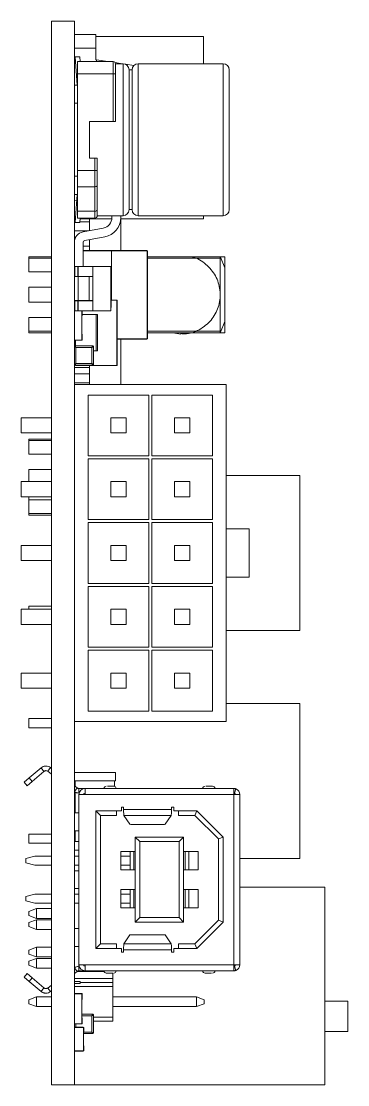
# Model space of a CAD drawing. Header units: millimetres. Extents: x -37 to 256, y 6 to 200.
# Drawn here: x 214.84 to 225.59, y 66.06 to 101.06 of the extents above; entities that cross this region are included whole.
import ezdxf

# ---------------------------------------------------------------- set-up
doc = ezdxf.new("R2010")
doc.units = ezdxf.units.MM

msp = doc.modelspace()

# ---------------------------------------------------------------- linework, layer by layer
at = {"color": 7, "linetype": 'Continuous', "lineweight": 15}
for p, q in [((216.59, 101.064), (215.84, 101.064)), ((215.84, 101.064), (215.84, 66.064)), ((216.59, 101.064), (216.59, 89.114)), ((216.59, 100.624), (217.29, 100.624)), ((217.29, 100.624), (217.29, 100.174)), ((217.29, 100.564), (220.84, 100.564)), ((220.84, 100.564), (220.84, 99.664)), ((217.29, 100.174), (216.59, 100.174)), ((217.29, 100.174), (217.29, 99.799)), ((216.62, 99.889), (216.77, 99.889)), ((216.684, 98.964), (216.62, 99.889)), ((216.77, 99.889), (216.78, 99.739)), ((217.315, 99.799), (217.29, 99.799)), ((217.315, 99.739), (217.315, 99.799)), ((217.315, 99.799), (217.694, 99.739)), ((216.69, 99.739), (216.69, 99.339)), ((217.865, 99.739), (216.69, 99.739)), ((217.865, 99.339), (217.865, 99.739)), ((217.93, 99.702), (218.167, 99.664)), ((218.19, 99.664), (217.94, 99.664)), ((218.268, 99.648), (218.547, 99.604)), ((218.49, 99.464), (218.39, 99.464)), ((218.39, 99.464), (218.39, 94.864)), ((218.49, 99.464), (218.49, 94.864)), ((221.49, 99.664), (218.69, 99.664)), ((221.691, 99.464), (221.69, 99.464)), ((221.69, 98.761), (221.69, 99.464)), ((221.691, 98.761), (221.691, 99.464)), ((216.69, 96.15), (216.69, 99.339)), ((216.69, 99.339), (217.865, 99.339)), ((217.94, 99.339), (217.865, 99.339)), ((217.865, 99.339), (217.865, 97.764)), ((217.94, 97.764), (217.94, 99.339)), ((216.69, 98.964), (216.59, 98.964)), ((221.69, 98.761), (221.691, 98.761)), ((216.59, 98.364), (216.69, 98.364)), ((217.865, 97.764), (217.09, 97.764)), ((217.09, 97.764), (217.09, 96.564)), ((217.865, 97.764), (217.94, 97.764)), ((217.09, 96.564), (217.265, 96.564)), ((217.265, 96.564), (217.265, 96.15)), ((217.34, 96.564), (217.265, 96.564)), ((217.34, 96.15), (217.34, 96.564)), ((216.69, 95.964), (216.59, 95.964)), ((217.265, 96.15), (216.69, 96.15)), ((216.69, 95.62), (216.69, 96.15)), ((217.265, 95.62), (217.265, 96.15)), ((217.265, 96.15), (217.34, 96.15)), ((216.69, 95.62), (217.265, 95.62)), ((216.69, 94.809), (216.69, 95.62)), ((217.265, 95.62), (217.265, 94.809)), ((217.34, 94.862), (217.34, 95.673)), ((216.59, 95.364), (216.69, 95.364)), ((216.62, 94.439), (216.684, 95.364)), ((216.59, 95.172), (216.67, 95.159)), ((218.39, 94.864), (218.49, 94.864)), ((216.59, 94.564), (216.628, 94.564)), ((217.265, 94.809), (216.69, 94.809)), ((216.69, 94.589), (216.69, 94.809)), ((216.69, 94.589), (217.265, 94.589)), ((216.78, 94.589), (216.77, 94.439)), ((216.779, 94.564), (216.84, 94.564)), ((216.84, 94.564), (216.84, 94.589)), ((217.823, 94.564), (216.84, 94.564)), ((217.09, 94.564), (217.09, 94.464)), ((217.265, 94.589), (217.265, 94.809)), ((217.34, 94.664), (218.19, 94.664)), ((217.825, 94.664), (217.825, 94.601)), ((220.84, 94.564), (218.114, 94.564)), ((218.115, 94.664), (218.115, 94.601)), ((218.115, 94.564), (218.115, 93.524)), ((218.69, 94.664), (221.49, 94.664)), ((220.84, 94.664), (220.84, 94.564)), ((216.59, 94.464), (216.621, 94.464)), ((217.038, 94.164), (216.59, 94.164)), ((216.77, 94.439), (216.62, 94.439)), ((216.772, 94.464), (217.09, 94.464)), ((217.538, 94.256), (216.876, 94.134)), ((217.09, 94.174), (217.09, 94.464)), ((216.59, 93.964), (216.636, 93.964)), ((217.591, 93.971), (216.929, 93.849)), ((217.09, 93.664), (217.09, 93.879)), ((216.88, 93.79), (216.88, 92.994)), ((217.09, 93.664), (216.88, 93.664)), ((216.88, 93.524), (217.81, 93.524)), ((217.808, 93.514), (216.88, 93.514)), ((217.09, 93.664), (217.09, 93.524)), ((217.808, 93.514), (217.808, 92.86)), ((217.81, 93.524), (217.81, 93.514)), ((217.81, 93.524), (218.985, 93.524)), ((218.987, 93.514), (217.812, 93.514)), ((218.987, 93.514), (218.987, 90.614)), ((218.995, 93.514), (218.995, 90.614)), ((215.09, 93.314), (215.84, 93.314)), ((215.09, 93.264), (215.09, 93.314)), ((215.09, 92.814), (215.09, 93.264)), ((218.995, 93.314), (221.389, 93.314)), ((219.002, 93.304), (218.995, 93.304)), ((219.002, 93.304), (219.002, 93.083)), ((221.539, 93.314), (221.389, 93.314)), ((221.389, 90.864), (221.389, 93.264)), ((221.395, 93.3), (221.539, 92.948)), ((221.539, 93.314), (221.539, 92.948)), ((215.09, 92.814), (215.84, 92.814)), ((216.612, 92.994), (216.607, 92.989)), ((216.607, 92.989), (216.607, 92.664)), ((216.608, 92.989), (216.608, 92.664)), ((216.704, 92.989), (216.608, 92.989)), ((216.612, 92.994), (216.708, 92.994)), ((216.704, 92.989), (216.704, 92.664)), ((216.709, 92.994), (217.2, 92.994)), ((217.199, 92.989), (216.709, 92.989)), ((216.709, 92.989), (216.709, 92.664)), ((217.199, 92.989), (217.199, 92.662)), ((217.2, 92.994), (217.2, 92.989)), ((217.2, 92.994), (217.787, 92.994)), ((217.201, 92.989), (217.201, 91.539)), ((217.788, 92.989), (217.201, 92.989)), ((217.788, 92.989), (217.788, 91.539)), ((217.792, 92.989), (217.792, 91.539)), ((217.796, 92.884), (217.792, 92.884)), ((217.796, 92.774), (217.792, 92.774)), ((217.796, 92.884), (217.796, 92.774)), ((217.796, 92.774), (217.796, 91.755)), ((217.81, 92.854), (217.81, 91.889)), ((219.002, 93.083), (218.995, 93.083)), ((219.002, 93.083), (219.002, 91.045)), ((221.539, 92.948), (221.539, 91.18)), ((216.71, 92.664), (216.71, 92.659)), ((216.71, 92.664), (217.08, 92.664)), ((216.71, 91.869), (216.71, 92.659)), ((217.08, 92.659), (216.71, 92.659)), ((217.08, 92.664), (217.08, 92.659)), ((217.08, 92.659), (217.08, 91.869)), ((217.2, 92.659), (217.2, 91.869)), ((215.09, 92.314), (215.84, 92.314)), ((215.09, 92.314), (215.09, 91.814)), ((215.09, 91.814), (215.84, 91.814)), ((216.607, 91.864), (216.607, 91.539)), ((216.608, 91.864), (216.608, 91.539)), ((216.704, 91.864), (216.704, 91.539)), ((216.709, 91.864), (216.709, 91.539)), ((216.71, 91.864), (216.71, 91.869)), ((216.71, 91.869), (217.08, 91.869)), ((217.08, 91.864), (216.71, 91.864)), ((217.08, 91.864), (217.08, 91.869)), ((217.199, 91.866), (217.199, 91.539)), ((217.796, 91.755), (217.792, 91.755)), ((217.99, 91.889), (217.796, 91.889)), ((217.796, 91.755), (217.796, 91.644)), ((217.99, 91.889), (217.99, 89.739)), ((218, 91.889), (217.99, 91.889)), ((218, 91.889), (218, 89.739)), ((216.59, 91.562), (216.592, 91.562)), ((216.59, 91.367), (216.592, 91.367)), ((216.592, 91.564), (216.592, 91.562)), ((216.592, 91.564), (216.608, 91.564)), ((216.592, 91.562), (216.592, 91.367)), ((216.592, 91.364), (216.592, 91.367)), ((216.592, 91.367), (216.595, 91.367)), ((216.597, 91.364), (216.592, 91.364)), ((216.595, 91.367), (216.595, 91.559)), ((216.597, 91.557), (216.595, 91.559)), ((216.597, 91.364), (216.595, 91.367)), ((216.597, 91.557), (216.597, 91.364)), ((216.608, 91.557), (216.597, 91.557)), ((216.597, 91.364), (216.597, 90.764)), ((216.612, 91.534), (216.607, 91.539)), ((216.608, 91.539), (216.704, 91.539)), ((216.708, 91.534), (216.612, 91.534)), ((216.709, 91.539), (217.199, 91.539)), ((217.2, 91.534), (216.709, 91.534)), ((216.832, 91.364), (216.832, 91.534)), ((216.835, 91.367), (216.832, 91.364)), ((216.837, 91.364), (216.832, 91.364)), ((216.832, 90.764), (216.832, 91.364)), ((216.835, 91.367), (216.837, 91.367)), ((216.837, 91.367), (216.84, 91.367)), ((216.837, 91.367), (216.837, 91.364)), ((216.84, 91.534), (216.84, 91.367)), ((217.311, 91.414), (216.84, 91.414)), ((217.2, 91.534), (217.2, 91.539)), ((217.787, 91.534), (217.2, 91.534)), ((217.201, 91.539), (217.788, 91.539)), ((217.311, 90.214), (217.311, 91.414)), ((217.352, 91.414), (217.311, 91.414)), ((217.352, 90.214), (217.352, 91.414)), ((217.792, 91.644), (217.796, 91.644)), ((215.09, 90.864), (215.09, 91.314)), ((215.09, 91.314), (215.84, 91.314)), ((219.002, 91.045), (218.995, 91.045)), ((219.002, 91.045), (219.002, 90.824)), ((221.395, 90.829), (221.539, 91.18)), ((221.539, 91.18), (221.539, 90.814)), ((215.09, 90.814), (215.09, 90.864)), ((215.84, 90.814), (215.09, 90.814)), ((216.592, 90.762), (216.59, 90.762)), ((216.592, 90.764), (216.597, 90.764)), ((216.592, 90.762), (216.592, 90.764)), ((216.595, 90.762), (216.592, 90.762)), ((216.592, 90.762), (216.592, 90.567)), ((216.597, 90.764), (216.595, 90.762)), ((216.595, 90.569), (216.595, 90.762)), ((216.597, 90.764), (216.597, 90.572)), ((216.832, 90.764), (216.837, 90.764)), ((216.832, 90.764), (216.835, 90.762)), ((216.832, 90.572), (216.832, 90.764)), ((216.835, 90.762), (216.835, 90.569)), ((216.837, 90.762), (216.835, 90.762)), ((216.837, 90.764), (216.837, 90.762)), ((216.837, 90.567), (216.837, 90.762)), ((216.84, 90.762), (216.837, 90.762)), ((216.84, 90.762), (216.84, 90.567)), ((218.995, 90.824), (219.002, 90.824)), ((221.389, 90.814), (218.995, 90.814)), ((220.09, 90.764), (219.83, 90.814)), ((220.09, 90.764), (220.09, 90.814)), ((221.389, 90.814), (221.539, 90.814)), ((216.592, 90.567), (216.59, 90.567)), ((216.64, 90.332), (216.59, 90.362)), ((216.592, 90.567), (216.837, 90.567)), ((216.592, 90.567), (216.592, 90.564)), ((216.837, 90.564), (216.592, 90.564)), ((216.597, 90.572), (216.595, 90.569)), ((216.835, 90.569), (216.595, 90.569)), ((216.597, 90.572), (216.832, 90.572)), ((216.61, 90.382), (216.64, 90.332)), ((216.61, 90.382), (217.195, 90.382)), ((216.64, 90.332), (216.64, 89.797)), ((217.165, 90.332), (216.64, 90.332)), ((216.832, 90.572), (216.835, 90.569)), ((216.837, 90.567), (216.837, 90.564)), ((216.837, 90.567), (216.84, 90.567)), ((217.165, 90.332), (217.195, 90.382)), ((217.215, 90.362), (217.165, 90.332)), ((217.165, 89.797), (217.165, 90.332)), ((217.215, 90.362), (217.215, 89.767)), ((218, 90.614), (218.987, 90.614)), ((218.985, 90.604), (218, 90.604)), ((218.115, 90.604), (218.115, 89.114)), ((217.311, 90.214), (217.215, 90.214)), ((217.352, 90.214), (217.311, 90.214)), ((216.59, 89.767), (216.64, 89.797)), ((217.09, 89.664), (216.59, 89.664)), ((216.64, 89.797), (216.61, 89.747)), ((217.195, 89.747), (216.61, 89.747)), ((216.625, 89.739), (216.625, 89.747)), ((216.625, 89.739), (216.665, 89.739)), ((216.64, 89.797), (217.165, 89.797)), ((216.665, 89.747), (216.665, 89.739)), ((217.99, 89.739), (216.665, 89.739)), ((217.09, 89.664), (217.09, 89.739)), ((217.09, 89.664), (217.09, 89.464)), ((217.195, 89.747), (217.165, 89.797)), ((217.165, 89.797), (217.215, 89.767)), ((218, 89.739), (217.99, 89.739)), ((216.59, 89.464), (217.09, 89.464)), ((217.09, 89.164), (217.09, 89.464)), ((217.09, 89.164), (216.59, 89.164)), ((216.59, 89.114), (216.59, 78.014)), ((221.59, 89.114), (216.59, 89.114)), ((217.09, 89.164), (217.09, 89.114)), ((221.59, 89.114), (221.59, 84.364)), ((219.04, 88.764), (217.04, 88.764)), ((217.04, 88.764), (217.04, 86.764)), ((219.04, 86.764), (219.04, 88.764)), ((221.14, 88.764), (219.14, 88.764)), ((219.14, 88.764), (219.14, 86.764)), ((221.14, 86.764), (221.14, 88.764)), ((215.84, 88.014), (214.84, 88.014)), ((214.84, 88.014), (214.84, 87.514)), ((217.79, 88.014), (217.79, 87.514)), ((218.29, 88.014), (217.79, 88.014)), ((218.29, 87.514), (218.29, 88.014)), ((219.89, 88.014), (219.89, 87.514)), ((220.39, 88.014), (219.89, 88.014)), ((220.39, 87.514), (220.39, 88.014)), ((215.84, 87.514), (214.84, 87.514)), ((217.79, 87.514), (218.29, 87.514)), ((219.89, 87.514), (220.39, 87.514)), ((215.09, 87.314), (215.84, 87.314)), ((215.09, 87.264), (215.09, 87.314)), ((215.09, 86.814), (215.09, 87.264)), ((215.09, 86.814), (215.84, 86.814)), ((217.04, 86.764), (219.04, 86.764)), ((219.04, 86.664), (217.04, 86.664)), ((217.04, 86.664), (217.04, 84.664)), ((219.04, 84.664), (219.04, 86.664)), ((219.14, 86.764), (221.14, 86.764)), ((221.14, 86.664), (219.14, 86.664)), ((219.14, 86.664), (219.14, 84.664)), ((221.14, 84.664), (221.14, 86.664)), ((215.09, 86.314), (215.84, 86.314)), ((215.09, 86.314), (215.09, 85.914)), ((224.015, 86.114), (221.59, 86.114)), ((224.015, 86.114), (224.015, 81.014)), ((215.84, 85.914), (214.84, 85.914)), ((214.84, 85.914), (214.84, 85.414)), ((218.29, 85.914), (217.79, 85.914)), ((217.79, 85.914), (217.79, 85.414)), ((218.29, 85.414), (218.29, 85.914)), ((219.89, 85.914), (219.89, 85.414)), ((220.39, 85.914), (219.89, 85.914)), ((220.39, 85.414), (220.39, 85.914)), ((215.84, 85.414), (214.84, 85.414)), ((215.09, 85.314), (215.09, 85.414)), ((217.79, 85.414), (218.29, 85.414)), ((219.89, 85.414), (220.39, 85.414)), ((215.09, 85.314), (215.84, 85.314)), ((215.09, 84.864), (215.09, 85.314)), ((215.09, 84.814), (215.09, 84.864)), ((215.84, 84.814), (215.09, 84.814)), ((217.04, 84.664), (219.04, 84.664)), ((219.04, 84.564), (217.04, 84.564)), ((217.04, 84.564), (217.04, 82.564)), ((219.04, 82.564), (219.04, 84.564)), ((219.14, 84.664), (221.14, 84.664)), ((221.14, 84.564), (219.14, 84.564)), ((219.14, 84.564), (219.14, 82.564)), ((221.14, 82.564), (221.14, 84.564)), ((221.59, 84.364), (221.59, 82.764)), ((222.34, 84.364), (221.59, 84.364)), ((222.34, 82.764), (222.34, 84.364)), ((215.84, 83.814), (214.84, 83.814)), ((214.84, 83.814), (214.84, 83.314)), ((218.29, 83.814), (217.79, 83.814)), ((217.79, 83.814), (217.79, 83.314)), ((218.29, 83.314), (218.29, 83.814)), ((219.89, 83.814), (219.89, 83.314)), ((220.39, 83.814), (219.89, 83.814)), ((220.39, 83.314), (220.39, 83.814)), ((215.84, 83.314), (214.84, 83.314)), ((217.79, 83.314), (218.29, 83.314)), ((219.89, 83.314), (220.39, 83.314)), ((221.59, 82.764), (221.59, 78.014)), ((221.59, 82.764), (222.34, 82.764)), ((217.04, 82.564), (219.04, 82.564)), ((219.04, 82.464), (217.04, 82.464)), ((217.04, 82.464), (217.04, 80.464)), ((219.04, 80.464), (219.04, 82.464)), ((219.14, 82.564), (221.14, 82.564)), ((221.14, 82.464), (219.14, 82.464)), ((219.14, 82.464), (219.14, 80.464)), ((221.14, 80.464), (221.14, 82.464)), ((214.84, 81.714), (214.84, 81.214)), ((215.84, 81.714), (214.84, 81.714)), ((215.84, 81.814), (215.09, 81.814)), ((215.09, 81.714), (215.09, 81.814)), ((217.79, 81.714), (217.79, 81.214)), ((218.29, 81.714), (217.79, 81.714)), ((218.29, 81.214), (218.29, 81.714)), ((219.89, 81.714), (219.89, 81.214)), ((220.39, 81.714), (219.89, 81.714)), ((220.39, 81.214), (220.39, 81.714)), ((215.84, 81.214), (214.84, 81.214)), ((217.79, 81.214), (218.29, 81.214)), ((219.89, 81.214), (220.39, 81.214)), ((224.015, 81.014), (221.59, 81.014)), ((217.04, 80.464), (219.04, 80.464)), ((219.04, 80.364), (217.04, 80.364)), ((217.04, 80.364), (217.04, 78.364)), ((219.04, 78.364), (219.04, 80.364)), ((219.14, 80.464), (221.14, 80.464)), ((221.14, 80.364), (219.14, 80.364)), ((219.14, 80.364), (219.14, 78.364)), ((221.14, 78.364), (221.14, 80.364)), ((215.84, 79.614), (214.84, 79.614)), ((214.84, 79.614), (214.84, 79.114)), ((217.79, 79.614), (217.79, 79.114)), ((218.29, 79.614), (217.79, 79.614)), ((218.29, 79.114), (218.29, 79.614)), ((219.89, 79.614), (219.89, 79.114)), ((220.39, 79.614), (219.89, 79.614)), ((220.39, 79.114), (220.39, 79.614)), ((215.84, 79.114), (214.84, 79.114)), ((217.79, 79.114), (218.29, 79.114)), ((219.89, 79.114), (220.39, 79.114)), ((224.015, 78.614), (221.59, 78.614)), ((224.015, 78.614), (224.015, 73.514)), ((215.84, 78.114), (215.09, 78.114)), ((215.09, 77.814), (215.09, 78.114)), ((217.04, 78.364), (219.04, 78.364)), ((219.14, 78.364), (221.14, 78.364)), ((215.09, 77.814), (215.84, 77.814)), ((221.59, 78.014), (216.59, 78.014)), ((216.59, 78.014), (216.59, 66.064)), ((215.491, 76.493), (215.102, 76.164)), ((215.198, 76.049), (215.588, 76.378)), ((215.588, 76.378), (215.491, 76.493)), ((215.804, 76.501), (215.713, 76.381)), ((215.713, 76.381), (215.84, 76.285)), ((215.84, 76.473), (215.804, 76.501)), ((216.59, 76.339), (217.94, 76.339)), ((217.94, 76.064), (217.94, 76.339)), ((215.102, 76.164), (214.932, 76.021)), ((214.932, 76.021), (214.932, 76.021)), ((214.932, 76.021), (215.029, 75.906)), ((214.932, 76.021), (215.029, 75.906)), ((215.029, 75.906), (215.198, 76.049)), ((215.102, 76.164), (215.198, 76.049)), ((216.59, 76.064), (217.94, 76.064)), ((216.615, 76.064), (216.615, 75.884)), ((217.915, 75.885), (217.915, 76.064)), ((215.029, 75.906), (215.029, 75.906)), ((216.679, 75.835), (216.59, 75.903)), ((216.59, 75.717), (216.679, 75.835)), ((216.615, 75.699), (216.615, 75.014)), ((216.94, 75.814), (216.74, 75.814)), ((216.74, 75.664), (216.74, 75.814)), ((216.74, 75.664), (216.746, 75.664)), ((216.74, 75.614), (216.94, 75.614)), ((216.74, 70.014), (216.74, 75.614)), ((216.94, 75.814), (216.94, 75.614)), ((221.833, 75.814), (216.94, 75.814)), ((221.84, 75.614), (216.94, 75.614)), ((221.833, 75.814), (221.84, 75.814)), ((221.84, 75.808), (221.84, 75.814)), ((221.84, 75.614), (221.84, 75.808)), ((221.84, 70.014), (221.84, 75.614)), ((222.04, 75.614), (221.84, 75.614)), ((221.856, 75.662), (221.904, 75.803)), ((222.04, 70.014), (222.04, 75.614)), ((216.74, 75.014), (216.59, 75.014)), ((217.295, 75.077), (217.445, 74.927)), ((217.295, 70.552), (217.295, 75.077)), ((217.295, 75.077), (218.135, 75.077)), ((217.445, 70.702), (217.445, 74.927)), ((217.445, 74.927), (217.98, 74.927)), ((217.98, 74.927), (217.98, 75.077)), ((218.135, 75.077), (218.135, 75.197)), ((218.135, 75.197), (218.21, 75.197)), ((218.21, 75.197), (218.21, 75.122)), ((218.21, 75.122), (219.785, 75.122)), ((218.419, 74.636), (218.221, 74.923)), ((218.221, 74.923), (219.774, 74.923)), ((219.774, 74.923), (219.576, 74.636)), ((219.785, 75.122), (219.785, 75.197)), ((219.785, 75.197), (219.86, 75.197)), ((219.86, 75.197), (219.86, 75.077)), ((219.86, 75.077), (220.622, 75.077)), ((220.015, 75.077), (220.015, 74.927)), ((220.015, 74.927), (220.56, 74.927)), ((220.622, 75.077), (220.56, 74.927)), ((220.56, 74.927), (221.335, 74.152)), ((220.622, 75.077), (221.485, 74.214)), ((220.622, 75.077), (221.485, 74.214)), ((218.494, 74.63), (219.501, 74.63)), ((215.84, 74.314), (215.09, 74.314)), ((215.09, 74.014), (215.09, 74.314)), ((216.59, 74.424), (216.74, 74.424)), ((216.615, 74.424), (216.615, 74.064)), ((218.595, 74.214), (218.745, 74.064)), ((218.595, 71.414), (218.595, 74.214)), ((218.595, 74.214), (220.185, 74.214)), ((220.185, 74.214), (220.035, 74.064)), ((220.185, 74.214), (220.185, 71.414)), ((221.485, 74.214), (221.335, 74.152)), ((221.485, 74.214), (221.485, 71.414)), ((215.09, 74.014), (215.84, 74.014)), ((216.74, 74.064), (216.59, 74.064)), ((218.745, 74.064), (218.745, 71.564)), ((220.035, 74.064), (218.745, 74.064)), ((220.035, 71.564), (220.035, 74.064)), ((221.335, 74.152), (221.335, 71.477)), ((214.99, 73.514), (215.29, 73.589)), ((214.99, 73.364), (214.99, 73.514)), ((215.84, 73.589), (215.29, 73.589)), ((216.74, 73.789), (216.59, 73.789)), ((216.74, 73.589), (216.59, 73.589)), ((218.115, 73.739), (218.115, 73.139)), ((218.425, 73.739), (218.115, 73.739)), ((218.115, 73.589), (218.425, 73.589)), ((218.425, 73.739), (218.425, 73.139)), ((218.425, 73.739), (218.545, 73.739)), ((218.545, 73.139), (218.545, 73.739)), ((218.545, 73.739), (218.595, 73.739)), ((220.185, 73.739), (220.234, 73.739)), ((220.234, 73.739), (220.234, 73.139)), ((220.234, 73.739), (220.355, 73.739)), ((220.355, 73.139), (220.355, 73.739)), ((220.665, 73.739), (220.355, 73.739)), ((220.665, 73.739), (220.665, 73.139)), ((224.015, 73.514), (222.04, 73.514)), ((214.99, 73.364), (215.29, 73.289)), ((215.29, 73.289), (215.84, 73.289)), ((216.59, 73.289), (216.74, 73.289)), ((218.425, 73.289), (218.115, 73.289)), ((216.74, 73.109), (216.59, 73.109)), ((218.115, 73.139), (218.425, 73.139)), ((218.545, 73.139), (218.425, 73.139)), ((218.595, 73.139), (218.545, 73.139)), ((220.234, 73.139), (220.185, 73.139)), ((220.234, 73.139), (220.355, 73.139)), ((220.355, 73.139), (220.665, 73.139)), ((216.59, 72.519), (216.74, 72.519)), ((218.115, 72.489), (218.115, 71.889)), ((218.425, 72.489), (218.115, 72.489)), ((218.425, 72.489), (218.425, 71.889)), ((218.425, 72.489), (218.545, 72.489)), ((218.545, 71.889), (218.545, 72.489)), ((218.545, 72.489), (218.595, 72.489)), ((220.185, 72.489), (220.234, 72.489)), ((220.234, 72.489), (220.234, 71.889)), ((220.234, 72.489), (220.355, 72.489)), ((220.355, 71.889), (220.355, 72.489)), ((220.665, 72.489), (220.355, 72.489)), ((220.665, 72.489), (220.665, 71.889)), ((224.84, 72.564), (222.04, 72.564)), ((224.84, 72.564), (224.84, 66.064)), ((214.99, 72.264), (215.29, 72.339)), ((214.99, 72.114), (214.99, 72.264)), ((214.99, 72.114), (215.29, 72.039)), ((215.84, 72.339), (215.29, 72.339)), ((216.74, 72.339), (216.59, 72.339)), ((218.115, 72.339), (218.425, 72.339)), ((215.09, 71.764), (215.344, 71.859)), ((215.09, 71.634), (215.09, 71.764)), ((215.29, 72.039), (215.84, 72.039)), ((215.344, 71.859), (215.344, 71.539)), ((215.344, 71.859), (215.84, 71.859)), ((216.59, 72.039), (216.74, 72.039)), ((216.59, 71.867), (216.592, 71.867)), ((216.592, 71.864), (216.592, 71.867)), ((216.592, 71.867), (216.595, 71.867)), ((216.597, 71.864), (216.592, 71.864)), ((216.597, 71.864), (216.595, 71.867)), ((216.597, 72.039), (216.597, 71.864)), ((216.597, 71.864), (216.597, 71.264)), ((218.425, 72.039), (218.115, 72.039)), ((218.115, 71.889), (218.425, 71.889)), ((218.545, 71.889), (218.425, 71.889)), ((218.595, 71.889), (218.545, 71.889)), ((220.234, 71.889), (220.185, 71.889)), ((220.234, 71.889), (220.355, 71.889)), ((220.355, 71.889), (220.665, 71.889)), ((215.09, 71.634), (215.344, 71.539)), ((215.344, 71.494), (215.09, 71.399)), ((215.344, 71.539), (215.84, 71.539)), ((215.344, 71.494), (215.344, 71.174)), ((215.344, 71.494), (215.84, 71.494)), ((218.745, 71.564), (218.595, 71.414)), ((220.185, 71.414), (218.595, 71.414)), ((218.745, 71.564), (220.035, 71.564)), ((220.185, 71.414), (220.035, 71.564)), ((221.335, 71.477), (220.56, 70.702)), ((221.485, 71.415), (220.622, 70.552)), ((221.485, 71.414), (220.622, 70.552)), ((221.485, 71.415), (221.335, 71.477)), ((215.09, 71.269), (215.09, 71.399)), ((215.09, 71.269), (215.344, 71.174)), ((215.344, 71.174), (215.84, 71.174)), ((216.592, 71.262), (216.59, 71.262)), ((216.74, 71.204), (216.59, 71.204)), ((216.592, 71.264), (216.597, 71.264)), ((216.592, 71.262), (216.592, 71.264)), ((216.595, 71.262), (216.592, 71.262)), ((216.597, 71.264), (216.595, 71.262)), ((216.597, 71.264), (216.597, 71.204)), ((217.445, 70.702), (217.295, 70.552)), ((217.98, 70.702), (217.445, 70.702)), ((217.98, 70.552), (217.98, 70.702)), ((218.221, 70.705), (218.419, 70.993)), ((219.774, 70.705), (218.221, 70.705)), ((218.494, 70.999), (219.501, 70.999)), ((219.576, 70.993), (219.774, 70.705)), ((220.015, 70.702), (220.015, 70.552)), ((220.56, 70.702), (220.015, 70.702)), ((220.622, 70.552), (220.56, 70.702)), ((215.09, 70.494), (215.344, 70.589)), ((215.09, 70.364), (215.09, 70.494)), ((215.09, 70.364), (215.344, 70.269)), ((215.344, 70.589), (215.344, 70.269)), ((215.344, 70.589), (215.84, 70.589)), ((216.59, 70.614), (216.74, 70.614)), ((218.135, 70.552), (217.295, 70.552)), ((218.135, 70.431), (218.135, 70.552)), ((218.21, 70.431), (218.135, 70.431)), ((219.785, 70.506), (218.21, 70.506)), ((218.21, 70.431), (218.21, 70.506)), ((219.785, 70.506), (219.785, 70.431)), ((219.86, 70.431), (219.785, 70.431)), ((220.622, 70.552), (219.86, 70.552)), ((219.86, 70.552), (219.86, 70.431)), ((215.344, 70.224), (215.09, 70.129)), ((215.09, 69.999), (215.09, 70.129)), ((215.344, 70.269), (215.84, 70.269)), ((215.344, 70.224), (215.344, 69.904)), ((215.344, 70.224), (215.84, 70.224)), ((216.94, 70.014), (216.74, 70.014)), ((216.94, 70.014), (221.84, 70.014)), ((216.94, 70.014), (216.94, 69.814)), ((221.84, 69.82), (221.84, 70.014)), ((221.84, 70.014), (222.04, 70.014)), ((214.932, 69.608), (215.029, 69.722)), ((214.932, 69.608), (215.029, 69.722)), ((215.029, 69.722), (215.029, 69.722)), ((215.198, 69.579), (215.029, 69.722)), ((215.09, 69.999), (215.344, 69.904)), ((215.344, 69.904), (215.84, 69.904)), ((216.679, 69.794), (216.59, 69.911)), ((216.59, 69.726), (216.679, 69.794)), ((216.68, 69.794), (217.568, 69.794)), ((216.746, 69.964), (216.74, 69.964)), ((216.74, 69.814), (216.74, 69.964)), ((216.74, 69.814), (216.94, 69.814)), ((216.94, 69.814), (221.833, 69.814)), ((217.86, 69.739), (217.86, 69.556)), ((221.833, 69.814), (221.84, 69.814)), ((221.84, 69.814), (221.84, 69.82)), ((221.856, 69.967), (221.904, 69.825)), ((215.102, 69.464), (214.932, 69.608)), ((214.932, 69.608), (214.932, 69.608)), ((215.198, 69.579), (215.102, 69.464)), ((215.102, 69.464), (215.491, 69.136)), ((215.588, 69.25), (215.198, 69.579)), ((215.84, 69.344), (215.713, 69.247)), ((216.59, 69.556), (217.86, 69.556)), ((216.78, 69.461), (216.59, 69.461)), ((216.59, 69.397), (216.78, 69.397)), ((216.59, 69.302), (217.86, 69.302)), ((216.78, 69.429), (216.78, 69.461)), ((216.78, 69.429), (217.86, 69.429)), ((216.78, 69.397), (216.78, 69.429)), ((217.86, 69.429), (217.86, 69.556)), ((217.86, 69.302), (217.86, 69.429)), ((217.86, 69.302), (217.86, 68.286)), ((215.344, 68.954), (215.09, 68.859)), ((215.344, 68.954), (215.344, 68.634)), ((215.344, 68.954), (215.84, 68.954)), ((215.491, 69.136), (215.588, 69.25)), ((215.713, 69.247), (215.804, 69.128)), ((215.804, 69.128), (215.84, 69.155)), ((216.59, 69.062), (216.592, 69.062)), ((216.592, 69.064), (216.592, 69.062)), ((216.592, 69.064), (216.837, 69.064)), ((216.592, 69.062), (216.592, 68.867)), ((216.837, 69.062), (216.592, 69.062)), ((216.595, 69.059), (216.835, 69.059)), ((216.595, 68.867), (216.595, 69.059)), ((216.597, 69.057), (216.595, 69.059)), ((216.597, 69.057), (216.597, 68.864)), ((216.832, 69.057), (216.597, 69.057)), ((216.835, 69.059), (216.832, 69.057)), ((216.832, 68.864), (216.832, 69.057)), ((216.835, 69.059), (216.835, 68.867)), ((216.837, 69.062), (216.837, 69.064)), ((216.837, 68.867), (216.837, 69.062)), ((216.837, 69.062), (216.84, 69.062)), ((216.84, 69.062), (216.84, 68.867)), ((217.86, 68.954), (220.606, 68.954)), ((220.606, 68.634), (220.606, 68.954)), ((220.86, 68.859), (220.606, 68.954)), ((215.09, 68.729), (215.09, 68.859)), ((215.09, 68.729), (215.344, 68.634)), ((215.344, 68.634), (215.84, 68.634)), ((216.59, 68.867), (216.592, 68.867)), ((216.592, 68.864), (216.592, 68.867)), ((216.592, 68.867), (216.595, 68.867)), ((216.597, 68.864), (216.592, 68.864)), ((216.597, 68.864), (216.595, 68.867)), ((216.597, 68.864), (216.597, 68.264)), ((216.835, 68.867), (216.832, 68.864)), ((216.837, 68.864), (216.832, 68.864)), ((216.832, 68.264), (216.832, 68.864)), ((216.835, 68.867), (216.837, 68.867)), ((216.837, 68.867), (216.84, 68.867)), ((216.837, 68.867), (216.837, 68.864)), ((217.86, 68.634), (220.606, 68.634)), ((220.86, 68.729), (220.606, 68.634)), ((220.86, 68.859), (220.86, 68.729)), ((225.59, 68.814), (224.84, 68.814)), ((225.59, 68.814), (225.59, 67.814)), ((216.592, 68.262), (216.59, 68.262)), ((216.592, 68.262), (216.592, 68.264)), ((216.592, 68.264), (216.597, 68.264)), ((216.592, 68.262), (216.592, 68.067)), ((216.595, 68.262), (216.592, 68.262)), ((216.597, 68.264), (216.595, 68.262)), ((216.595, 68.069), (216.595, 68.262)), ((216.597, 68.264), (216.597, 68.072)), ((216.832, 68.382), (217.195, 68.382)), ((216.832, 68.072), (216.832, 68.264)), ((216.832, 68.264), (216.835, 68.262)), ((216.832, 68.264), (216.837, 68.264)), ((216.835, 68.262), (216.835, 68.069)), ((216.837, 68.262), (216.835, 68.262)), ((216.837, 68.264), (216.837, 68.262)), ((216.837, 68.067), (216.837, 68.262)), ((216.84, 68.262), (216.837, 68.262)), ((216.84, 68.262), (216.84, 68.067)), ((217.165, 68.332), (217.195, 68.382)), ((217.215, 68.362), (217.165, 68.332)), ((217.165, 67.797), (217.165, 68.332)), ((217.215, 68.362), (217.215, 67.767)), ((217.215, 68.286), (217.86, 68.286)), ((217.86, 68.159), (217.86, 68.286)), ((216.592, 68.067), (216.59, 68.067)), ((216.88, 67.964), (216.59, 67.964)), ((216.59, 67.949), (216.895, 67.949)), ((216.592, 68.067), (216.837, 68.067)), ((216.592, 68.067), (216.592, 68.064)), ((216.837, 68.064), (216.592, 68.064)), ((216.597, 68.072), (216.595, 68.069)), ((216.835, 68.069), (216.595, 68.069)), ((216.597, 68.072), (216.832, 68.072)), ((216.832, 68.072), (216.835, 68.069)), ((216.837, 68.067), (216.837, 68.064)), ((216.837, 68.067), (216.84, 68.067)), ((216.895, 67.949), (216.88, 67.964)), ((216.895, 67.924), (216.89, 67.924)), ((216.89, 67.924), (216.89, 67.784)), ((216.895, 67.949), (216.895, 67.924)), ((216.895, 67.924), (216.895, 67.784)), ((217.215, 68.159), (217.86, 68.159)), ((216.89, 67.784), (216.89, 67.344)), ((216.89, 67.784), (216.89, 67.784)), ((216.895, 67.784), (216.89, 67.784)), ((217.195, 67.747), (216.89, 67.747)), ((217.195, 67.747), (217.165, 67.797)), ((217.165, 67.797), (217.215, 67.767)), ((225.59, 67.814), (224.84, 67.814)), ((216.89, 67.344), (216.89, 67.204)), ((216.89, 67.344), (216.89, 67.344)), ((216.89, 67.344), (216.895, 67.344)), ((216.89, 67.204), (216.895, 67.204)), ((216.895, 67.344), (216.895, 67.204)), ((216.895, 67.204), (216.895, 67.179)), ((216.895, 67.179), (216.59, 67.179)), ((216.88, 67.164), (216.59, 67.164)), ((216.88, 67.164), (216.895, 67.179)), ((216.59, 66.064), (215.84, 66.064)), ((224.84, 66.064), (216.59, 66.064))]:
    msp.add_line(p, q, dxfattribs=at)
at = {"color": 8, "linetype": 'Continuous', "lineweight": 15}
for p, q in [((218.19, 99.664), (218.19, 94.664)), ((218.69, 99.664), (218.69, 94.664)), ((221.49, 94.664), (221.49, 99.664)), ((217.812, 93.514), (217.812, 91.889)), ((215.84, 93.264), (215.09, 93.264)), ((221.389, 93.264), (219.002, 93.264)), ((216.704, 92.989), (216.704, 92.664)), ((216.704, 91.864), (216.704, 91.539)), ((216.608, 91.562), (216.592, 91.562)), ((216.595, 91.559), (216.608, 91.559)), ((216.835, 91.534), (216.835, 91.367)), ((216.837, 91.367), (216.837, 91.534)), ((215.09, 90.864), (215.84, 90.864)), ((219.002, 90.864), (221.389, 90.864)), ((216.631, 90.382), (216.631, 90.564)), ((215.84, 87.264), (215.09, 87.264)), ((215.09, 84.864), (215.84, 84.864)), ((216.592, 72.039), (216.592, 71.867)), ((216.595, 71.867), (216.595, 72.039)), ((216.597, 71.357), (216.59, 71.362)), ((216.592, 71.262), (216.592, 71.204)), ((216.595, 71.204), (216.595, 71.262)), ((216.597, 68.357), (216.59, 68.362)), ((217.165, 68.332), (216.832, 68.332)), ((216.64, 68.064), (216.64, 67.964)), ((216.895, 67.797), (217.165, 67.797))]:
    msp.add_line(p, q, dxfattribs=at)
at = {"color": 7, "linetype": 'Continuous', "lineweight": 15, "flags": 128}
for points in [[(217.8, 92.864), (217.802, 92.864), (217.803, 92.864)], [(216.595, 92.664), (216.594, 92.664), (216.593, 92.664)], [(217.195, 92.664), (217.196, 92.664), (217.197, 92.664)], [(216.595, 91.864), (216.594, 91.864), (216.593, 91.865)], [(217.195, 91.864), (217.196, 91.864), (217.197, 91.865)]]:
    msp.add_lwpolyline(points, dxfattribs=at)
at = {"color": 7, "linetype": 'Continuous', "lineweight": 15}
for centre, radius, start, end in [((217.865, 99.664), 0.075, 0, 90), ((218.19, 99.464), 0.2, 0, 90), ((218.69, 99.464), 0.2, 90, 180), ((221.49, 99.464), 0.2, 0, 90), ((217.274, 95.686), 0.067, 261.9505, 348.5782), ((217.274, 94.875), 0.067, 261.9505, 348.5782), ((218.19, 94.864), 0.2, 270, 0), ((218.69, 94.864), 0.2, 180, 270), ((221.49, 94.864), 0.2, 270, 0), ((217.265, 94.664), 0.075, 270, 0), ((217.475, 94.601), 0.35, 280.4375, 0), ((217.475, 94.601), 0.64, 280.4375, 0), ((216.94, 93.79), 0.35, 100.4375, 180), ((216.94, 93.79), 0.06, 100.4375, 180), ((216.708, 92.99), 0.00464, 95.5914, 184.668), ((217.8, 92.854), 0.01, 0, 28.9706), ((216.595, 92.659), 0.005, 151.0294, 180), ((217.195, 92.659), 0.005, 0, 28.9706), ((216.595, 91.869), 0.005, 180, 208.9706), ((217.195, 91.869), 0.005, 331.0294, 0), ((216.592, 91.562), 0.0025, 90, 180), ((216.592, 91.367), 0.0025, 180, 270), ((216.708, 91.539), 0.00464, 175.332, 264.4086), ((216.837, 91.367), 0.0025, 270, 0), ((216.592, 90.762), 0.0025, 90, 180), ((216.837, 90.762), 0.0025, 0, 90), ((216.592, 90.567), 0.0025, 180, 270), ((216.61, 90.362), 0.02, 90, 180), ((216.837, 90.567), 0.0025, 270, 0), ((217.195, 90.362), 0.02, 0, 90), ((216.61, 89.767), 0.02, 180, 270), ((217.195, 89.767), 0.02, 270, 0), ((216.94, 75.614), 0.2, 90, 180), ((216.94, 75.614), 0.05, 90, 180), ((217.64, 75.814), 0.075, 90, 180), ((217.89, 75.814), 0.075, 0, 90), ((220.89, 75.814), 0.075, 90, 180), ((221.14, 75.814), 0.075, 0, 90), ((221.84, 75.614), 0.05, 0, 90), ((221.84, 75.614), 0.05, 0, 71.1767), ((221.84, 75.614), 0.2, 0, 71.1767), ((216.592, 71.867), 0.0025, 180, 270), ((216.61, 71.362), 0.02, 128.6822, 180), ((216.592, 71.262), 0.0025, 90, 180), ((216.94, 70.014), 0.2, 180, 270), ((216.94, 70.014), 0.05, 180, 270), ((221.84, 70.014), 0.05, 270, 0), ((221.84, 70.014), 0.05, 288.8233, 360), ((221.84, 70.014), 0.2, 288.8233, 360), ((217.64, 69.814), 0.075, 180, 270), ((217.89, 69.814), 0.075, 270, 0), ((220.89, 69.814), 0.075, 180, 270), ((221.14, 69.814), 0.075, 270, 0), ((216.592, 69.062), 0.0025, 90, 180), ((216.837, 69.062), 0.0025, 0, 90), ((216.592, 68.867), 0.0025, 180, 270), ((216.837, 68.867), 0.0025, 270, 0), ((216.61, 68.362), 0.02, 128.6822, 180), ((216.592, 68.262), 0.0025, 90, 180), ((216.837, 68.262), 0.0025, 0, 90), ((217.195, 68.362), 0.02, 0, 90), ((216.592, 68.067), 0.0025, 180, 270), ((216.837, 68.067), 0.0025, 270, 0), ((217.195, 67.767), 0.02, 270, 0)]:
    msp.add_arc(centre, radius, start, end, dxfattribs=at)
for centre, major_axis, ratio, start_param, end_param in [((218.222, 75.122), (0, 0.2), 0.060245, 1.570796, 3.054326), ((219.773, 75.122), (0, 0.2), 0.060245, 3.228859, 4.712389), ((218.494, 74.636), (0.075, 0), 0.087155, 3.201536, 4.712389), ((219.501, 74.636), (0.075, 0), 0.087155, 4.712389, 6.223242), ((218.222, 70.506), (0, 0.2), 0.060245, 0.087266, 1.570796), ((218.494, 70.992), (0.075, 0), 0.087155, 1.570796, 3.08165), ((219.501, 70.992), (0.075, 0), 0.087155, 0.059943, 1.570796), ((219.773, 70.506), (0, 0.2), 0.060245, 4.712389, 6.195919)]:
    msp.add_ellipse(centre, major_axis=major_axis, ratio=ratio, start_param=start_param, end_param=end_param, dxfattribs=at)
for points, knots in [([(217.94, 99.339), (217.94, 99.38), (217.94, 99.443), (217.94, 99.519), (217.94, 99.571), (217.94, 99.613), (217.94, 99.653), (217.94, 99.66), (217.94, 99.664)], [0, 0, 0, 0, 0.239443, 0.369458, 0.5, 0.630015, 0.760557, 1, 1, 1, 1]), ([(221.69, 94.864), (221.69, 94.882), (221.69, 94.92), (221.69, 95.22), (221.69, 95.676), (221.69, 96.253), (221.69, 96.905), (221.69, 97.587), (221.69, 98.243), (221.69, 98.591), (221.69, 98.761)], [0, 0, 0, 0, 0.122291, 0.25, 0.377709, 0.5, 0.622291, 0.75, 0.877709, 1, 1, 1, 1]), ([(220.399, 93.314), (220.425, 93.312), (220.619, 93.294), (220.935, 93.082), (221.26, 92.703), (221.414, 92.216), (221.374, 91.713), (221.149, 91.255), (220.771, 90.926), (220.386, 90.761), (220.154, 90.781), (220.089, 90.786)], [0, 0, 0, 0, 0.0208925, 0.1555939, 0.2861181, 0.4176871, 0.5522102, 0.6813956, 0.8146983, 0.9483347, 1, 1, 1, 1]), ([(221.389, 93.314), (221.389, 93.314), (221.389, 93.313), (221.392, 93.306), (221.394, 93.301), (221.395, 93.3)], [0, 0, 0, 0, 0.399776, 0.798945, 1, 1, 1, 1]), ([(221.395, 93.3), (221.393, 93.295), (221.39, 93.287), (221.389, 93.274), (221.389, 93.266), (221.389, 93.264)], [0, 0, 0, 0, 0.421028, 0.842946, 1, 1, 1, 1]), ([(216.704, 92.989), (216.704, 92.99), (216.705, 92.991), (216.705, 92.992), (216.706, 92.993), (216.707, 92.994), (216.708, 92.994)], [0, 0, 0, 0, 0.233625, 0.485261, 0.744763, 1, 1, 1, 1]), ([(217.81, 92.854), (217.81, 92.855), (217.809, 92.857), (217.808, 92.86), (217.806, 92.862), (217.804, 92.863), (217.803, 92.864)], [0, 0, 0, 0, 0.242906, 0.494733, 0.749509, 1, 1, 1, 1]), ([(216.593, 92.664), (216.593, 92.664), (216.592, 92.663), (216.591, 92.662), (216.59, 92.661), (216.59, 92.66), (216.59, 92.659)], [0, 0, 0, 0, 0.250491, 0.505267, 0.757094, 1, 1, 1, 1]), ([(216.595, 92.664), (216.597, 92.664), (216.6, 92.664), (216.627, 92.664), (216.658, 92.664), (216.687, 92.664), (216.702, 92.664), (216.71, 92.664)], [0, 0, 0, 0, 0.24965, 0.499343, 0.749036, 0.874878, 1, 1, 1, 1]), ([(217.08, 92.664), (217.095, 92.664), (217.125, 92.664), (217.163, 92.664), (217.184, 92.664), (217.194, 92.664), (217.194, 92.664), (217.195, 92.664)], [0, 0, 0, 0, 0.24965, 0.499343, 0.749036, 0.874878, 1, 1, 1, 1]), ([(217.2, 92.659), (217.2, 92.66), (217.2, 92.661), (217.199, 92.662), (217.198, 92.663), (217.197, 92.664), (217.196, 92.664)], [0, 0, 0, 0, 0.2429057, 0.4947332, 0.7495088, 1, 1, 1, 1]), ([(216.59, 91.869), (216.59, 91.869), (216.59, 91.868), (216.591, 91.866), (216.592, 91.865), (216.593, 91.865), (216.593, 91.864)], [0, 0, 0, 0, 0.242906, 0.494733, 0.749509, 1, 1, 1, 1]), ([(216.71, 91.864), (216.695, 91.864), (216.665, 91.864), (216.626, 91.864), (216.605, 91.864), (216.596, 91.864), (216.595, 91.864), (216.595, 91.864)], [0, 0, 0, 0, 0.24965, 0.499343, 0.749036, 0.874879, 1, 1, 1, 1]), ([(217.195, 91.864), (217.193, 91.864), (217.19, 91.864), (217.163, 91.864), (217.131, 91.864), (217.102, 91.864), (217.087, 91.864), (217.08, 91.864)], [0, 0, 0, 0, 0.24965, 0.499343, 0.749036, 0.874879, 1, 1, 1, 1]), ([(217.196, 91.864), (217.197, 91.865), (217.198, 91.865), (217.199, 91.866), (217.2, 91.868), (217.2, 91.869), (217.2, 91.869)], [0, 0, 0, 0, 0.250491, 0.505267, 0.757094, 1, 1, 1, 1]), ([(216.708, 91.534), (216.707, 91.535), (216.706, 91.535), (216.705, 91.536), (216.705, 91.538), (216.704, 91.539), (216.704, 91.539)], [0, 0, 0, 0, 0.2552373, 0.5147386, 0.7663751, 1, 1, 1, 1]), ([(221.389, 90.864), (221.389, 90.859), (221.389, 90.848), (221.392, 90.836), (221.394, 90.831), (221.395, 90.829)], [0, 0, 0, 0, 0.399776, 0.798945, 1, 1, 1, 1]), ([(221.395, 90.829), (221.393, 90.825), (221.39, 90.818), (221.389, 90.815), (221.389, 90.814), (221.389, 90.814)], [0, 0, 0, 0, 0.421028, 0.842946, 1, 1, 1, 1]), ([(215.491, 76.493), (215.513, 76.508), (215.558, 76.539), (215.617, 76.551), (215.675, 76.552), (215.733, 76.544), (215.78, 76.516), (215.804, 76.501)], [0, 0, 0, 0, 0.235396, 0.485732, 0.518734, 0.749374, 1, 1, 1, 1]), ([(215.588, 76.378), (215.597, 76.385), (215.617, 76.398), (215.652, 76.404), (215.686, 76.398), (215.704, 76.387), (215.713, 76.381)], [0, 0, 0, 0, 0.254514, 0.51852, 0.773035, 1, 1, 1, 1]), ([(216.74, 75.664), (216.714, 75.666), (216.674, 75.67), (216.624, 75.691), (216.6, 75.707), (216.588, 75.715)], [0, 0, 0, 0, 0.47751, 0.735, 1, 1, 1, 1]), ([(216.74, 75.814), (216.732, 75.815), (216.718, 75.816), (216.697, 75.823), (216.686, 75.83), (216.679, 75.835)], [0, 0, 0, 0, 0.380693, 0.641499, 1, 1, 1, 1]), ([(217.765, 75.889), (217.749, 75.889), (217.724, 75.889), (217.696, 75.889), (217.68, 75.889), (217.675, 75.889), (217.675, 75.889)], [0, 0, 0, 0, 0.464124, 0.722466, 0.96917, 1, 1, 1, 1]), ([(217.89, 75.889), (217.888, 75.889), (217.885, 75.889), (217.87, 75.889), (217.849, 75.889), (217.814, 75.889), (217.781, 75.889), (217.765, 75.889)], [0, 0, 0, 0, 0.2424208, 0.3733141, 0.5003968, 0.751815, 1, 1, 1, 1]), ([(221.015, 75.889), (220.999, 75.889), (220.974, 75.889), (220.946, 75.889), (220.93, 75.889), (220.925, 75.889), (220.925, 75.889)], [0, 0, 0, 0, 0.464124, 0.722466, 0.96917, 1, 1, 1, 1]), ([(221.14, 75.889), (221.138, 75.889), (221.135, 75.889), (221.12, 75.889), (221.099, 75.889), (221.064, 75.889), (221.031, 75.889), (221.015, 75.889)], [0, 0, 0, 0, 0.242421, 0.373314, 0.500397, 0.751815, 1, 1, 1, 1]), ([(221.84, 75.808), (221.839, 75.81), (221.839, 75.812), (221.836, 75.814), (221.834, 75.814), (221.833, 75.814)], [0, 0, 0, 0, 0.437533, 0.717502, 1, 1, 1, 1]), ([(221.84, 75.814), (221.847, 75.814), (221.861, 75.814), (221.882, 75.81), (221.897, 75.806), (221.904, 75.803)], [0, 0, 0, 0, 0.318799, 0.656033, 1, 1, 1, 1]), ([(221.84, 75.664), (221.842, 75.664), (221.845, 75.664), (221.852, 75.663), (221.855, 75.662), (221.856, 75.662)], [0, 0, 0, 0, 0.4618416, 0.8480975, 1, 1, 1, 1]), ([(216.588, 69.913), (216.61, 69.927), (216.644, 69.948), (216.697, 69.962), (216.725, 69.963), (216.74, 69.964)], [0, 0, 0, 0, 0.47751, 0.735, 1, 1, 1, 1]), ([(216.679, 69.794), (216.686, 69.798), (216.698, 69.806), (216.719, 69.813), (216.732, 69.814), (216.74, 69.814)], [0, 0, 0, 0, 0.380693, 0.641499, 1, 1, 1, 1]), ([(217.64, 69.739), (217.642, 69.739), (217.644, 69.739), (217.66, 69.739), (217.681, 69.739), (217.716, 69.739), (217.749, 69.739), (217.765, 69.739)], [0, 0, 0, 0, 0.242421, 0.373314, 0.500397, 0.751815, 1, 1, 1, 1]), ([(217.765, 69.739), (217.781, 69.739), (217.805, 69.739), (217.834, 69.739), (217.849, 69.739), (217.854, 69.739), (217.855, 69.739)], [0, 0, 0, 0, 0.464124, 0.722466, 0.96917, 1, 1, 1, 1]), ([(220.89, 69.739), (220.892, 69.739), (220.894, 69.739), (220.91, 69.739), (220.931, 69.739), (220.966, 69.739), (220.999, 69.739), (221.015, 69.739)], [0, 0, 0, 0, 0.2424208, 0.3733141, 0.5003968, 0.751815, 1, 1, 1, 1]), ([(221.015, 69.739), (221.031, 69.739), (221.055, 69.739), (221.084, 69.739), (221.099, 69.739), (221.104, 69.739), (221.105, 69.739)], [0, 0, 0, 0, 0.464124, 0.722466, 0.96917, 1, 1, 1, 1]), ([(221.833, 69.814), (221.835, 69.814), (221.837, 69.815), (221.839, 69.817), (221.84, 69.819), (221.84, 69.82)], [0, 0, 0, 0, 0.427728, 0.712753, 1, 1, 1, 1]), ([(221.856, 69.967), (221.854, 69.966), (221.849, 69.965), (221.843, 69.964), (221.841, 69.964), (221.84, 69.964)], [0, 0, 0, 0, 0.382598, 0.764376, 1, 1, 1, 1]), ([(221.904, 69.825), (221.897, 69.823), (221.882, 69.818), (221.86, 69.815), (221.847, 69.814), (221.84, 69.814)], [0, 0, 0, 0, 0.35777, 0.675436, 1, 1, 1, 1]), ([(215.804, 69.128), (215.782, 69.114), (215.735, 69.085), (215.677, 69.076), (215.643, 69.077), (215.633, 69.077), (215.623, 69.078), (215.61, 69.08), (215.597, 69.083), (215.585, 69.086), (215.575, 69.089), (215.566, 69.092), (215.557, 69.095), (215.548, 69.099), (215.539, 69.104), (215.531, 69.108), (215.522, 69.113), (215.514, 69.118), (215.504, 69.126), (215.496, 69.132), (215.491, 69.136)], [0, 0, 0, 0, 0.232509, 0.480246, 0.509246, 0.538245, 0.567244, 0.596243, 0.654275, 0.683274, 0.712273, 0.741272, 0.770271, 0.799271, 0.82827, 0.857269, 0.886268, 0.915267, 0.944267, 1, 1, 1, 1]), ([(215.713, 69.247), (215.703, 69.241), (215.685, 69.23), (215.651, 69.225), (215.617, 69.23), (215.598, 69.244), (215.588, 69.25)], [0, 0, 0, 0, 0.254514, 0.48148, 0.735994, 1, 1, 1, 1])]:
    msp.add_open_spline(points, degree=3, knots=knots, dxfattribs=at)
for points in [[(217.34, 95.673), (217.34, 95.742), (217.34, 95.882), (217.34, 96.06), (217.34, 96.15)], [(217.34, 94.664), (217.34, 94.673), (217.34, 94.692), (217.34, 94.805), (217.34, 94.862)], [(216.71, 92.659), (216.694, 92.659), (216.663, 92.659), (216.623, 92.659), (216.595, 92.659), (216.592, 92.659), (216.59, 92.659)], [(217.2, 92.659), (217.198, 92.659), (217.194, 92.659), (217.167, 92.659), (217.127, 92.659), (217.096, 92.659), (217.08, 92.659)], [(216.59, 91.869), (216.592, 91.869), (216.595, 91.869), (216.623, 91.869), (216.663, 91.869), (216.694, 91.869), (216.71, 91.869)], [(217.08, 91.869), (217.096, 91.869), (217.127, 91.869), (217.167, 91.869), (217.194, 91.869), (217.198, 91.869), (217.2, 91.869)]]:
    msp.add_open_spline(points, degree=3, dxfattribs=at)

doc.saveas('drawing.dxf')
